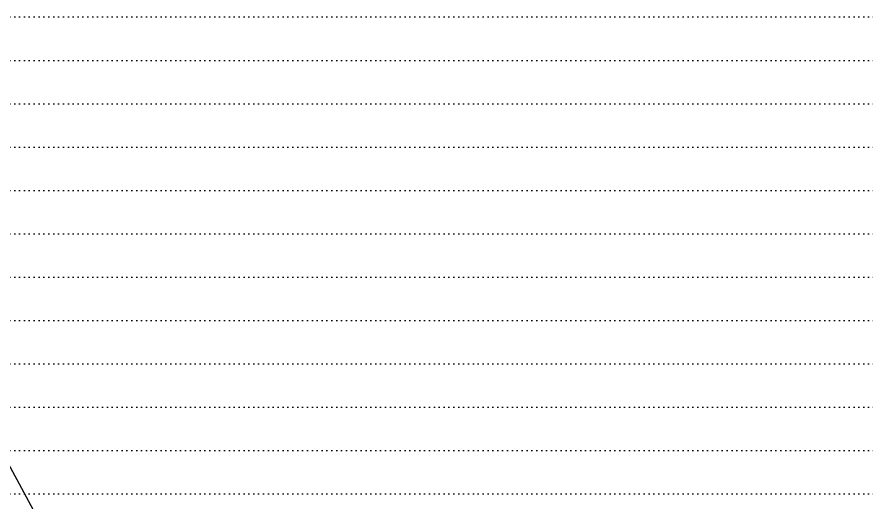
# Model space of a CAD drawing. Header units: millimetres. Extents: x -1499 to 6658, y -12483 to -6008.
# Drawn here: x 2971.5 to 3206.4, y -10447.3 to -10313.1 of the extents above; entities that cross this region are included whole.
import ezdxf

# ---------------------------------------------------------------- set-up
doc = ezdxf.new("R2010")
doc.units = ezdxf.units.MM
doc.linetypes.add('A-DOTLN01H', pattern=[0.125, 0, -0.125])
doc.layers.add('CR-GRID', color=56, linetype='A-DOTLN01H')
doc.layers.add('종단지반선', color=3, linetype='Continuous')

msp = doc.modelspace()

# ---------------------------------------------------------------- linework, layer by layer
at = {"layer": 'CR-GRID', "linetype": 'A-DOTLN01H', "ltscale": 10}
for p, q in [((696.16, -10313.06), (6196.16, -10313.06)), ((696.16, -10325.06), (6196.16, -10325.06)), ((696.16, -10337.06), (6196.16, -10337.06)), ((696.16, -10349.06), (6196.16, -10349.06)), ((696.16, -10361.06), (6196.16, -10361.06)), ((696.16, -10373.06), (6196.16, -10373.06)), ((696.16, -10385.06), (6196.16, -10385.06)), ((696.16, -10397.06), (6196.16, -10397.06)), ((696.16, -10409.06), (6196.16, -10409.06)), ((696.16, -10421.06), (6196.16, -10421.06)), ((696.16, -10433.06), (6196.16, -10433.06)), ((696.16, -10445.06), (6196.16, -10445.06))]:
    msp.add_line(p, q, dxfattribs=at)
at = {"layer": '종단지반선', "flags": 128}
msp.add_lwpolyline([(3156.16, -10739.61), (3136.16, -10678.57), (3116.16, -10615.37), (3096.16, -10575.32), (3076.16, -10543.16), (3064.26, -10516.43), (3056.16, -10515.98), (3036.16, -10523.12), (3016.16, -10497.09), (2996.16, -10486.87), (2989.26, -10478.36), (2976.16, -10449.56), (2956.16, -10412.75)], dxfattribs=at)

doc.saveas('drawing.dxf')
